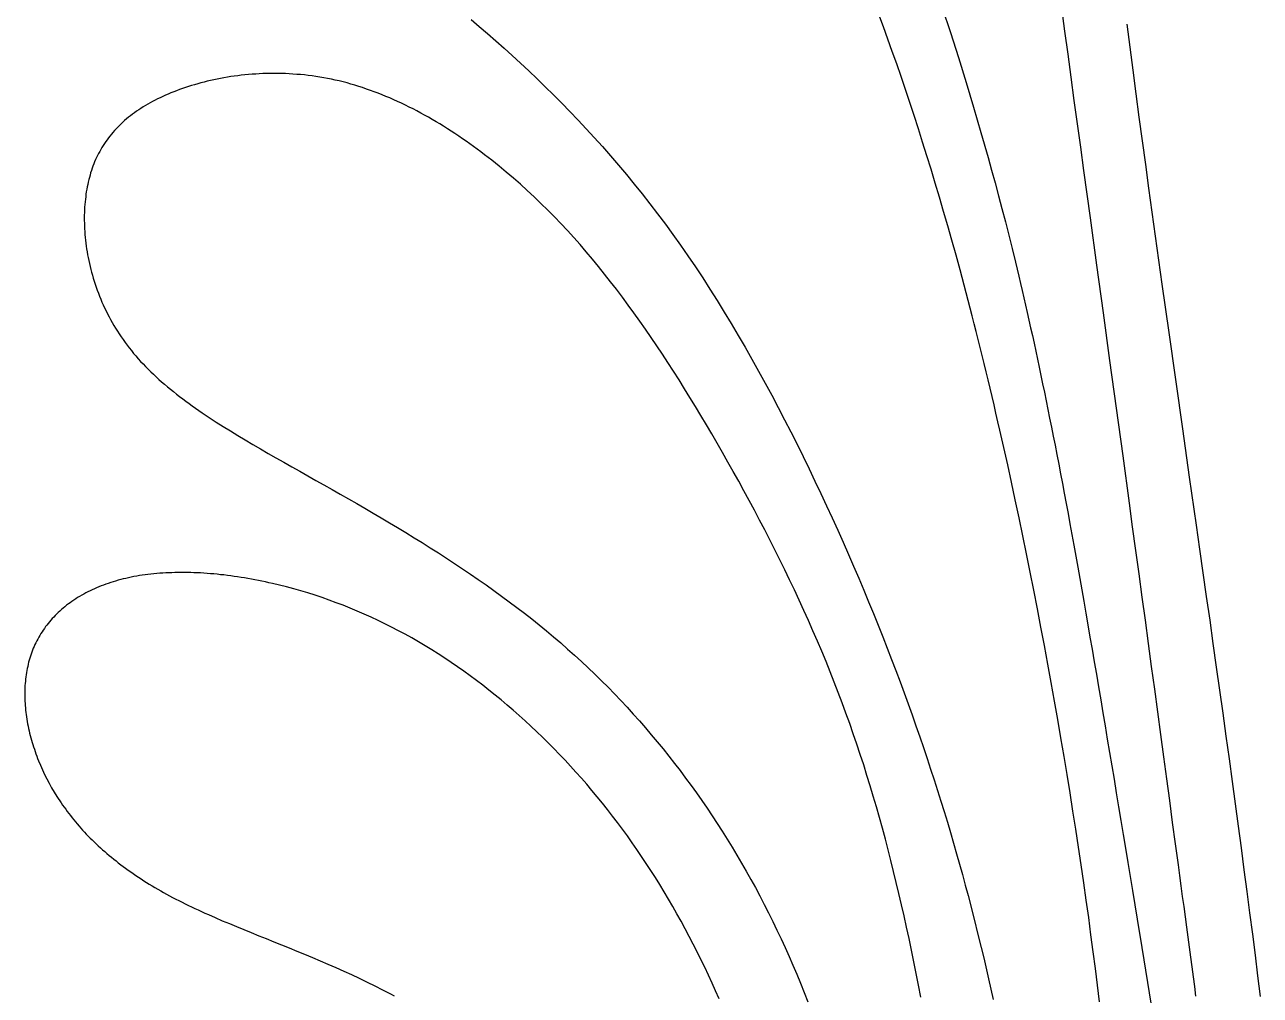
# Model space of a CAD drawing. Extents: x 0 to 279, y 0 to 212.
# Drawn here: x 222.87 to 234.56, y 129.92 to 139.11 of the extents above; entities that cross this region are included whole.
import ezdxf

# ---------------------------------------------------------------- set-up
doc = ezdxf.new("R2010")
doc.units = 0
doc.layers.add('LAYER_1', color=18, linetype='CONTINUOUS')

msp = doc.modelspace()

# ---------------------------------------------------------------- linework, layer by layer
at = {"layer": 'LAYER_1'}
for points in [[(233.038, 129.859), (233.019, 130.015), (233, 130.173), (232.979, 130.332), (232.958, 130.493), (232.948, 130.574), (232.937, 130.656), (232.926, 130.738), (232.914, 130.82), (232.891, 130.986), (232.866, 131.154), (232.841, 131.322), (232.815, 131.492), (232.788, 131.664), (232.761, 131.836), (232.733, 132.009), (232.704, 132.182), (232.674, 132.357), (232.644, 132.531), (232.613, 132.706), (232.582, 132.881), (232.55, 133.056), (232.517, 133.231), (232.485, 133.406), (232.451, 133.58), (232.417, 133.754), (232.383, 133.927), (232.348, 134.099), (232.313, 134.27), (232.278, 134.44), (232.242, 134.609), (232.206, 134.777), (232.17, 134.943), (232.133, 135.107), (232.096, 135.27), (232.078, 135.35), (232.059, 135.43), (232.041, 135.51), (232.022, 135.589), (232.004, 135.667), (231.985, 135.745), (231.966, 135.823), (231.948, 135.9), (231.929, 135.976), (231.91, 136.052), (231.891, 136.128), (231.872, 136.203), (231.853, 136.277), (231.835, 136.351), (231.796, 136.498), (231.758, 136.643), (231.72, 136.786), (231.681, 136.927), (231.642, 137.067), (231.603, 137.204), (231.564, 137.34), (231.525, 137.475), (231.485, 137.607), (231.446, 137.739), (231.406, 137.868), (231.365, 137.996), (231.325, 138.123), (231.285, 138.248), (231.244, 138.372), (231.203, 138.495), (231.161, 138.616), (231.12, 138.736), (231.078, 138.854), (231.036, 138.972), (230.994, 139.088), (230.952, 139.203)], [(231.551, 139.267), (231.628, 139.033), (231.703, 138.798), (231.776, 138.562), (231.847, 138.326), (231.917, 138.089), (231.984, 137.851), (232.018, 137.731), (232.051, 137.611), (232.083, 137.489), (232.116, 137.367), (232.148, 137.243), (232.18, 137.117), (232.212, 136.989), (232.244, 136.859), (232.26, 136.793), (232.276, 136.726), (232.292, 136.659), (232.308, 136.591), (232.324, 136.522), (232.34, 136.453), (232.355, 136.383), (232.371, 136.311), (232.387, 136.24), (232.404, 136.167), (232.42, 136.093), (232.436, 136.018), (232.452, 135.943), (232.468, 135.866), (232.485, 135.788), (232.501, 135.71), (232.518, 135.63), (232.534, 135.549), (232.551, 135.467), (232.567, 135.384), (232.584, 135.299), (232.601, 135.214), (232.618, 135.127), (232.635, 135.038), (232.653, 134.949), (232.67, 134.858), (232.688, 134.766), (232.705, 134.672), (232.723, 134.577), (232.741, 134.48), (232.759, 134.382), (232.777, 134.282), (232.796, 134.181), (232.814, 134.078), (232.833, 133.974), (232.852, 133.867), (232.871, 133.76), (232.89, 133.65), (232.91, 133.539), (232.929, 133.426), (232.949, 133.312), (232.969, 133.196), (232.989, 133.078), (233.01, 132.959), (233.03, 132.839), (233.051, 132.718), (233.071, 132.595), (233.092, 132.471), (233.113, 132.346), (233.134, 132.22), (233.156, 132.093), (233.177, 131.965), (233.198, 131.836), (233.22, 131.706), (233.242, 131.575), (233.263, 131.444), (233.285, 131.312), (233.307, 131.179), (233.351, 130.912), (233.395, 130.642), (233.439, 130.372), (233.529, 129.828)], [(233.952, 129.913), (233.94, 130.004), (233.928, 130.096), (233.915, 130.189), (233.903, 130.282), (233.89, 130.376), (233.878, 130.471), (233.865, 130.567), (233.852, 130.663), (233.839, 130.76), (233.826, 130.857), (233.812, 130.956), (233.799, 131.054), (233.786, 131.154), (233.759, 131.354), (233.731, 131.557), (233.704, 131.763), (233.676, 131.97), (233.648, 132.179), (233.619, 132.39), (233.591, 132.603), (233.562, 132.817), (233.532, 133.033), (233.503, 133.251), (233.473, 133.47), (233.444, 133.689), (233.414, 133.91), (233.384, 134.132), (233.353, 134.355), (233.323, 134.579), (233.262, 135.028), (233.2, 135.478), (233.138, 135.93), (233.076, 136.381), (233.014, 136.831), (232.953, 137.28), (232.922, 137.504), (232.891, 137.727), (232.861, 137.949), (232.831, 138.17), (232.8, 138.391), (232.771, 138.611), (232.741, 138.829), (232.712, 139.047), (232.683, 139.263)], [(227.091, 139.156), (227.169, 139.09), (227.247, 139.023), (227.325, 138.955), (227.403, 138.886), (227.481, 138.815), (227.559, 138.743), (227.637, 138.67), (227.716, 138.596), (227.793, 138.52), (227.871, 138.443), (227.949, 138.365), (228.026, 138.285), (228.104, 138.204), (228.181, 138.122), (228.257, 138.039), (228.334, 137.954), (228.41, 137.867), (228.485, 137.779), (228.561, 137.69), (228.636, 137.599), (228.71, 137.506), (228.784, 137.412), (228.857, 137.317), (228.93, 137.22), (229.002, 137.121), (229.073, 137.021), (229.144, 136.919), (229.214, 136.816), (229.284, 136.711), (229.352, 136.605), (229.42, 136.497), (229.488, 136.388), (229.554, 136.278), (229.62, 136.167), (229.685, 136.055), (229.749, 135.943), (229.813, 135.829), (229.875, 135.715), (229.937, 135.6), (229.998, 135.485), (230.058, 135.369), (230.118, 135.253), (230.176, 135.137), (230.234, 135.02), (230.291, 134.904), (230.346, 134.787), (230.401, 134.671), (230.455, 134.555), (230.509, 134.439), (230.561, 134.324), (230.612, 134.209), (230.662, 134.094), (230.711, 133.981), (230.76, 133.868), (230.807, 133.755), (230.853, 133.644), (230.899, 133.534), (230.943, 133.424), (230.987, 133.315), (231.029, 133.207), (231.071, 133.1), (231.111, 132.994), (231.151, 132.888), (231.19, 132.783), (231.228, 132.678), (231.266, 132.574), (231.302, 132.47), (231.338, 132.368), (231.373, 132.265), (231.408, 132.163), (231.441, 132.062), (231.474, 131.96), (231.506, 131.86), (231.538, 131.759), (231.569, 131.659), (231.599, 131.559), (231.629, 131.46), (231.658, 131.36), (231.686, 131.261), (231.714, 131.162), (231.741, 131.063), (231.768, 130.964), (231.795, 130.866), (231.846, 130.668), (231.895, 130.471), (231.943, 130.274), (231.989, 130.077), (232.034, 129.88)], [(233.298, 139.114), (233.326, 138.895), (233.355, 138.676), (233.384, 138.455), (233.413, 138.232), (233.443, 138.009), (233.474, 137.785), (233.504, 137.56), (233.536, 137.334), (233.567, 137.107), (233.63, 136.652), (233.695, 136.195), (233.824, 135.281), (233.889, 134.825), (233.954, 134.371), (233.986, 134.145), (234.018, 133.919), (234.05, 133.695), (234.082, 133.472), (234.113, 133.249), (234.144, 133.028), (234.175, 132.808), (234.205, 132.59), (234.236, 132.373), (234.265, 132.158), (234.294, 131.944), (234.323, 131.733), (234.351, 131.523), (234.379, 131.315), (234.406, 131.108), (234.433, 130.904), (234.46, 130.701), (234.486, 130.5), (234.511, 130.301), (234.536, 130.104), (234.561, 129.909)], [(231.348, 129.903), (231.326, 130.016), (231.304, 130.128), (231.282, 130.238), (231.259, 130.348), (231.236, 130.457), (231.213, 130.565), (231.189, 130.672), (231.165, 130.778), (231.141, 130.884), (231.116, 130.988), (231.09, 131.092), (231.065, 131.196), (231.038, 131.298), (231.012, 131.4), (230.984, 131.502), (230.956, 131.603), (230.928, 131.703), (230.898, 131.804), (230.869, 131.903), (230.838, 132.002), (230.807, 132.101), (230.775, 132.2), (230.742, 132.298), (230.709, 132.396), (230.675, 132.494), (230.639, 132.592), (230.604, 132.69), (230.567, 132.787), (230.529, 132.885), (230.49, 132.982), (230.451, 133.079), (230.41, 133.177), (230.369, 133.274), (230.327, 133.371), (230.284, 133.468), (230.241, 133.564), (230.197, 133.66), (230.152, 133.757), (230.106, 133.852), (230.06, 133.948), (230.014, 134.043), (229.967, 134.138), (229.919, 134.232), (229.871, 134.326), (229.822, 134.419), (229.773, 134.512), (229.723, 134.605), (229.674, 134.697), (229.624, 134.788), (229.573, 134.878), (229.522, 134.968), (229.472, 135.058), (229.42, 135.146), (229.369, 135.234), (229.318, 135.321), (229.266, 135.408), (229.215, 135.493), (229.163, 135.578), (229.111, 135.662), (229.059, 135.745), (229.007, 135.827), (228.954, 135.909), (228.902, 135.989), (228.849, 136.069), (228.795, 136.148), (228.742, 136.226), (228.688, 136.303), (228.633, 136.379), (228.578, 136.454), (228.523, 136.529), (228.467, 136.603), (228.411, 136.675), (228.354, 136.747), (228.297, 136.818), (228.239, 136.888), (228.181, 136.957), (228.122, 137.026), (228.062, 137.093), (228.002, 137.159), (227.94, 137.225), (227.879, 137.289), (227.816, 137.353), (227.752, 137.415), (227.688, 137.477), (227.623, 137.538), (227.558, 137.597), (227.491, 137.656), (227.424, 137.713), (227.356, 137.769), (227.288, 137.824), (227.254, 137.851), (227.219, 137.877), (227.184, 137.904), (227.15, 137.929), (227.115, 137.955), (227.08, 137.98), (227.044, 138.005), (227.009, 138.029), (226.974, 138.053), (226.938, 138.077), (226.903, 138.1), (226.867, 138.123), (226.831, 138.146), (226.795, 138.168), (226.759, 138.189), (226.723, 138.21), (226.687, 138.231), (226.651, 138.252), (226.615, 138.271), (226.578, 138.291), (226.542, 138.31), (226.505, 138.328), (226.469, 138.346), (226.432, 138.364), (226.396, 138.381), (226.359, 138.398), (226.322, 138.414), (226.285, 138.429), (226.249, 138.444), (226.212, 138.459), (226.175, 138.473), (226.138, 138.486), (226.101, 138.499), (226.064, 138.512), (226.028, 138.524), (225.991, 138.535), (225.954, 138.546), (225.917, 138.556), (225.88, 138.566), (225.843, 138.575), (225.806, 138.583), (225.77, 138.591), (225.733, 138.599), (225.696, 138.606), (225.659, 138.612), (225.623, 138.618), (225.586, 138.623), (225.55, 138.627), (225.513, 138.632), (225.477, 138.635), (225.441, 138.638), (225.405, 138.641), (225.369, 138.643), (225.333, 138.645), (225.297, 138.646), (225.262, 138.647), (225.226, 138.647), (225.191, 138.647), (225.156, 138.646), (225.121, 138.645), (225.086, 138.643), (225.052, 138.641), (225.018, 138.639), (224.983, 138.636), (224.95, 138.633), (224.916, 138.629), (224.883, 138.625), (224.849, 138.621), (224.816, 138.616), (224.784, 138.611), (224.751, 138.606), (224.719, 138.6), (224.687, 138.593), (224.656, 138.587), (224.625, 138.58), (224.594, 138.573), (224.563, 138.565), (224.533, 138.557), (224.503, 138.549), (224.473, 138.54), (224.444, 138.532), (224.415, 138.522), (224.387, 138.513), (224.359, 138.503), (224.331, 138.493), (224.303, 138.483), (224.276, 138.473), (224.25, 138.462), (224.224, 138.451), (224.198, 138.44), (224.173, 138.428), (224.148, 138.417), (224.124, 138.405), (224.1, 138.393), (224.076, 138.38), (224.053, 138.368), (224.031, 138.355), (224.009, 138.342), (223.987, 138.329), (223.966, 138.315), (223.945, 138.302), (223.925, 138.288), (223.905, 138.274), (223.885, 138.26), (223.866, 138.245), (223.848, 138.231), (223.83, 138.216), (223.812, 138.201), (223.795, 138.185), (223.778, 138.17), (223.762, 138.154), (223.746, 138.138), (223.73, 138.122), (223.715, 138.105), (223.7, 138.088), (223.686, 138.071), (223.672, 138.054), (223.658, 138.037), (223.645, 138.019), (223.633, 138.002), (223.621, 137.983), (223.609, 137.965), (223.597, 137.947), (223.586, 137.928), (223.576, 137.909), (223.565, 137.89), (223.555, 137.87), (223.546, 137.851), (223.537, 137.831), (223.528, 137.811), (223.52, 137.79), (223.512, 137.769), (223.504, 137.749), (223.497, 137.727), (223.49, 137.706), (223.484, 137.685), (223.478, 137.663), (223.472, 137.641), (223.467, 137.618), (223.462, 137.596), (223.457, 137.573), (223.453, 137.55), (223.449, 137.527), (223.446, 137.503), (223.443, 137.479), (223.44, 137.455), (223.437, 137.431), (223.435, 137.406), (223.433, 137.381), (223.432, 137.356), (223.431, 137.331), (223.43, 137.306), (223.43, 137.28), (223.43, 137.254), (223.431, 137.228), (223.431, 137.202), (223.433, 137.175), (223.434, 137.149), (223.436, 137.122), (223.439, 137.095), (223.441, 137.068), (223.444, 137.041), (223.448, 137.013), (223.452, 136.986), (223.456, 136.959), (223.461, 136.931), (223.466, 136.903), (223.472, 136.875), (223.478, 136.848), (223.485, 136.82), (223.491, 136.792), (223.499, 136.764), (223.507, 136.736), (223.515, 136.708), (223.524, 136.68), (223.533, 136.651), (223.542, 136.623), (223.552, 136.595), (223.563, 136.567), (223.574, 136.539), (223.585, 136.511), (223.597, 136.483), (223.61, 136.455), (223.622, 136.427), (223.636, 136.4), (223.65, 136.372), (223.664, 136.344), (223.679, 136.317), (223.694, 136.289), (223.71, 136.262), (223.726, 136.235), (223.743, 136.208), (223.761, 136.181), (223.778, 136.154), (223.797, 136.128), (223.816, 136.101), (223.835, 136.075), (223.855, 136.049), (223.876, 136.023), (223.897, 135.997), (223.918, 135.972), (223.94, 135.946), (223.963, 135.921), (223.986, 135.897), (224.01, 135.872), (224.034, 135.847), (224.059, 135.823), (224.084, 135.799), (224.11, 135.775), (224.136, 135.751), (224.162, 135.728), (224.189, 135.704), (224.217, 135.681), (224.245, 135.658), (224.273, 135.635), (224.302, 135.612), (224.331, 135.59), (224.361, 135.567), (224.391, 135.545), (224.421, 135.522), (224.452, 135.5), (224.483, 135.478), (224.515, 135.456), (224.547, 135.434), (224.611, 135.391), (224.677, 135.347), (224.745, 135.304), (224.813, 135.262), (224.883, 135.219), (224.953, 135.177), (225.025, 135.135), (225.097, 135.092), (225.17, 135.05), (225.244, 135.008), (225.318, 134.966), (225.393, 134.923), (225.469, 134.881), (225.545, 134.838), (225.622, 134.795), (225.698, 134.752), (225.775, 134.708), (225.853, 134.664), (225.93, 134.62), (226.008, 134.575), (226.085, 134.53), (226.163, 134.485), (226.241, 134.439), (226.318, 134.393), (226.396, 134.347), (226.473, 134.3), (226.551, 134.252), (226.628, 134.205), (226.705, 134.156), (226.782, 134.108), (226.858, 134.058), (226.934, 134.009), (227.01, 133.958), (227.085, 133.908), (227.159, 133.857), (227.234, 133.805), (227.307, 133.753), (227.38, 133.7), (227.453, 133.646), (227.524, 133.592), (227.596, 133.538), (227.666, 133.483), (227.735, 133.427), (227.804, 133.371), (227.872, 133.314), (227.939, 133.256), (228.005, 133.198), (228.071, 133.139), (228.136, 133.08), (228.199, 133.02), (228.263, 132.959), (228.325, 132.898), (228.387, 132.836), (228.448, 132.773), (228.508, 132.71), (228.567, 132.647), (228.626, 132.582), (228.684, 132.518), (228.741, 132.452), (228.797, 132.386), (228.853, 132.319), (228.908, 132.252), (228.963, 132.184), (229.016, 132.116), (229.069, 132.047), (229.122, 131.977), (229.173, 131.907), (229.224, 131.836), (229.274, 131.765), (229.324, 131.693), (229.373, 131.62), (229.421, 131.547), (229.468, 131.473), (229.515, 131.399), (229.561, 131.324), (229.607, 131.248), (229.652, 131.172), (229.696, 131.095), (229.739, 131.018), (229.782, 130.94), (229.824, 130.861), (229.866, 130.781), (229.907, 130.701), (229.947, 130.62), (229.986, 130.538), (230.025, 130.456), (230.063, 130.373), (230.101, 130.289), (230.138, 130.205), (230.174, 130.12), (230.209, 130.034), (230.244, 129.947), (230.278, 129.86)], [(229.44, 129.886), (229.406, 129.962), (229.372, 130.037), (229.337, 130.112), (229.302, 130.186), (229.266, 130.26), (229.23, 130.333), (229.193, 130.406), (229.156, 130.478), (229.118, 130.55), (229.079, 130.621), (229.04, 130.692), (229, 130.762), (228.96, 130.831), (228.919, 130.9), (228.877, 130.968), (228.835, 131.036), (228.792, 131.103), (228.749, 131.169), (228.705, 131.235), (228.66, 131.3), (228.615, 131.365), (228.57, 131.429), (228.524, 131.492), (228.477, 131.555), (228.43, 131.617), (228.382, 131.678), (228.334, 131.739), (228.285, 131.799), (228.235, 131.859), (228.185, 131.918), (228.135, 131.976), (228.084, 132.033), (228.033, 132.09), (227.981, 132.146), (227.928, 132.201), (227.875, 132.256), (227.822, 132.31), (227.768, 132.363), (227.713, 132.416), (227.658, 132.468), (227.603, 132.519), (227.547, 132.569), (227.49, 132.619), (227.434, 132.668), (227.376, 132.716), (227.319, 132.763), (227.26, 132.81), (227.202, 132.855), (227.143, 132.9), (227.083, 132.944), (227.023, 132.988), (226.963, 133.03), (226.902, 133.072), (226.841, 133.112), (226.779, 133.152), (226.718, 133.191), (226.655, 133.229), (226.593, 133.266), (226.53, 133.303), (226.466, 133.338), (226.403, 133.372), (226.339, 133.406), (226.274, 133.438), (226.21, 133.469), (226.144, 133.5), (226.079, 133.529), (226.013, 133.558), (225.948, 133.585), (225.881, 133.612), (225.815, 133.637), (225.748, 133.662), (225.681, 133.685), (225.614, 133.707), (225.547, 133.729), (225.48, 133.749), (225.412, 133.768), (225.345, 133.786), (225.278, 133.803), (225.211, 133.819), (225.178, 133.826), (225.145, 133.833), (225.111, 133.84), (225.078, 133.847), (225.045, 133.854), (225.012, 133.86), (224.979, 133.866), (224.946, 133.871), (224.914, 133.876), (224.881, 133.881), (224.848, 133.886), (224.816, 133.891), (224.784, 133.895), (224.751, 133.899), (224.719, 133.902), (224.687, 133.906), (224.656, 133.909), (224.624, 133.911), (224.593, 133.914), (224.561, 133.916), (224.53, 133.918), (224.499, 133.919), (224.468, 133.921), (224.438, 133.922), (224.407, 133.922), (224.377, 133.923), (224.347, 133.923), (224.317, 133.923), (224.288, 133.922), (224.259, 133.921), (224.229, 133.92), (224.201, 133.919), (224.172, 133.917), (224.144, 133.915), (224.115, 133.913), (224.087, 133.91), (224.06, 133.907), (224.032, 133.904), (224.005, 133.901), (223.979, 133.897), (223.952, 133.893), (223.926, 133.888), (223.9, 133.884), (223.874, 133.878), (223.849, 133.873), (223.824, 133.867), (223.799, 133.862), (223.775, 133.855), (223.75, 133.849), (223.726, 133.842), (223.703, 133.835), (223.68, 133.828), (223.657, 133.82), (223.634, 133.812), (223.612, 133.804), (223.589, 133.795), (223.568, 133.787), (223.546, 133.778), (223.525, 133.768), (223.504, 133.759), (223.484, 133.749), (223.463, 133.739), (223.444, 133.729), (223.424, 133.718), (223.405, 133.707), (223.386, 133.696), (223.367, 133.685), (223.349, 133.673), (223.331, 133.661), (223.313, 133.649), (223.296, 133.637), (223.279, 133.625), (223.262, 133.612), (223.246, 133.599), (223.23, 133.586), (223.214, 133.572), (223.199, 133.558), (223.184, 133.544), (223.169, 133.53), (223.155, 133.516), (223.14, 133.501), (223.127, 133.487), (223.113, 133.472), (223.1, 133.456), (223.088, 133.441), (223.075, 133.425), (223.063, 133.41), (223.052, 133.394), (223.041, 133.377), (223.03, 133.361), (223.019, 133.344), (223.009, 133.327), (222.999, 133.31), (222.989, 133.293), (222.98, 133.276), (222.971, 133.258), (222.963, 133.241), (222.955, 133.223), (222.947, 133.205), (222.94, 133.186), (222.933, 133.168), (222.926, 133.149), (222.92, 133.13), (222.914, 133.112), (222.908, 133.092), (222.903, 133.073), (222.898, 133.054), (222.894, 133.034), (222.889, 133.015), (222.886, 132.995), (222.882, 132.975), (222.879, 132.955), (222.876, 132.935), (222.874, 132.914), (222.872, 132.894), (222.87, 132.873), (222.868, 132.853), (222.867, 132.832), (222.866, 132.811), (222.866, 132.79), (222.866, 132.769), (222.866, 132.748), (222.867, 132.727), (222.867, 132.706), (222.869, 132.684), (222.87, 132.663), (222.872, 132.641), (222.874, 132.62), (222.877, 132.598), (222.879, 132.577), (222.882, 132.555), (222.886, 132.533), (222.889, 132.512), (222.893, 132.49), (222.898, 132.468), (222.902, 132.446), (222.907, 132.425), (222.912, 132.403), (222.918, 132.381), (222.924, 132.359), (222.93, 132.337), (222.936, 132.315), (222.943, 132.293), (222.95, 132.272), (222.957, 132.25), (222.964, 132.228), (222.972, 132.206), (222.98, 132.184), (222.988, 132.163), (222.997, 132.141), (223.015, 132.098), (223.034, 132.055), (223.054, 132.012), (223.076, 131.969), (223.098, 131.927), (223.121, 131.885), (223.146, 131.844), (223.171, 131.802), (223.184, 131.782), (223.198, 131.761), (223.211, 131.741), (223.225, 131.721), (223.239, 131.701), (223.254, 131.681), (223.269, 131.661), (223.284, 131.641), (223.299, 131.621), (223.314, 131.601), (223.33, 131.582), (223.346, 131.562), (223.363, 131.543), (223.38, 131.523), (223.397, 131.504), (223.414, 131.485), (223.431, 131.466), (223.449, 131.447), (223.467, 131.428), (223.486, 131.409), (223.504, 131.391), (223.523, 131.372), (223.543, 131.354), (223.562, 131.335), (223.582, 131.317), (223.602, 131.299), (223.623, 131.281), (223.644, 131.263), (223.665, 131.245), (223.686, 131.227), (223.708, 131.21), (223.73, 131.192), (223.752, 131.174), (223.775, 131.157), (223.798, 131.14), (223.821, 131.123), (223.845, 131.106), (223.869, 131.089), (223.893, 131.072), (223.918, 131.055), (223.942, 131.038), (223.968, 131.022), (223.993, 131.005), (224.019, 130.989), (224.045, 130.973), (224.072, 130.957), (224.098, 130.941), (224.126, 130.925), (224.153, 130.909), (224.181, 130.893), (224.209, 130.878), (224.237, 130.862), (224.266, 130.847), (224.295, 130.832), (224.325, 130.817), (224.355, 130.802), (224.385, 130.787), (224.415, 130.772), (224.446, 130.757), (224.477, 130.742), (224.509, 130.728), (224.54, 130.713), (224.572, 130.699), (224.605, 130.685), (224.67, 130.656), (224.736, 130.627), (224.804, 130.599), (224.872, 130.571), (224.941, 130.542), (225.01, 130.514), (225.081, 130.485), (225.152, 130.457), (225.224, 130.428), (225.296, 130.399), (225.368, 130.369), (225.441, 130.339), (225.515, 130.309), (225.589, 130.278), (225.662, 130.247), (225.736, 130.215), (225.811, 130.183), (225.885, 130.15), (225.959, 130.116), (226.033, 130.082), (226.107, 130.046), (226.181, 130.01), (226.254, 129.973), (226.327, 129.935), (226.364, 129.915)]]:
    msp.add_lwpolyline(points, dxfattribs=at)

doc.saveas('drawing.dxf')
